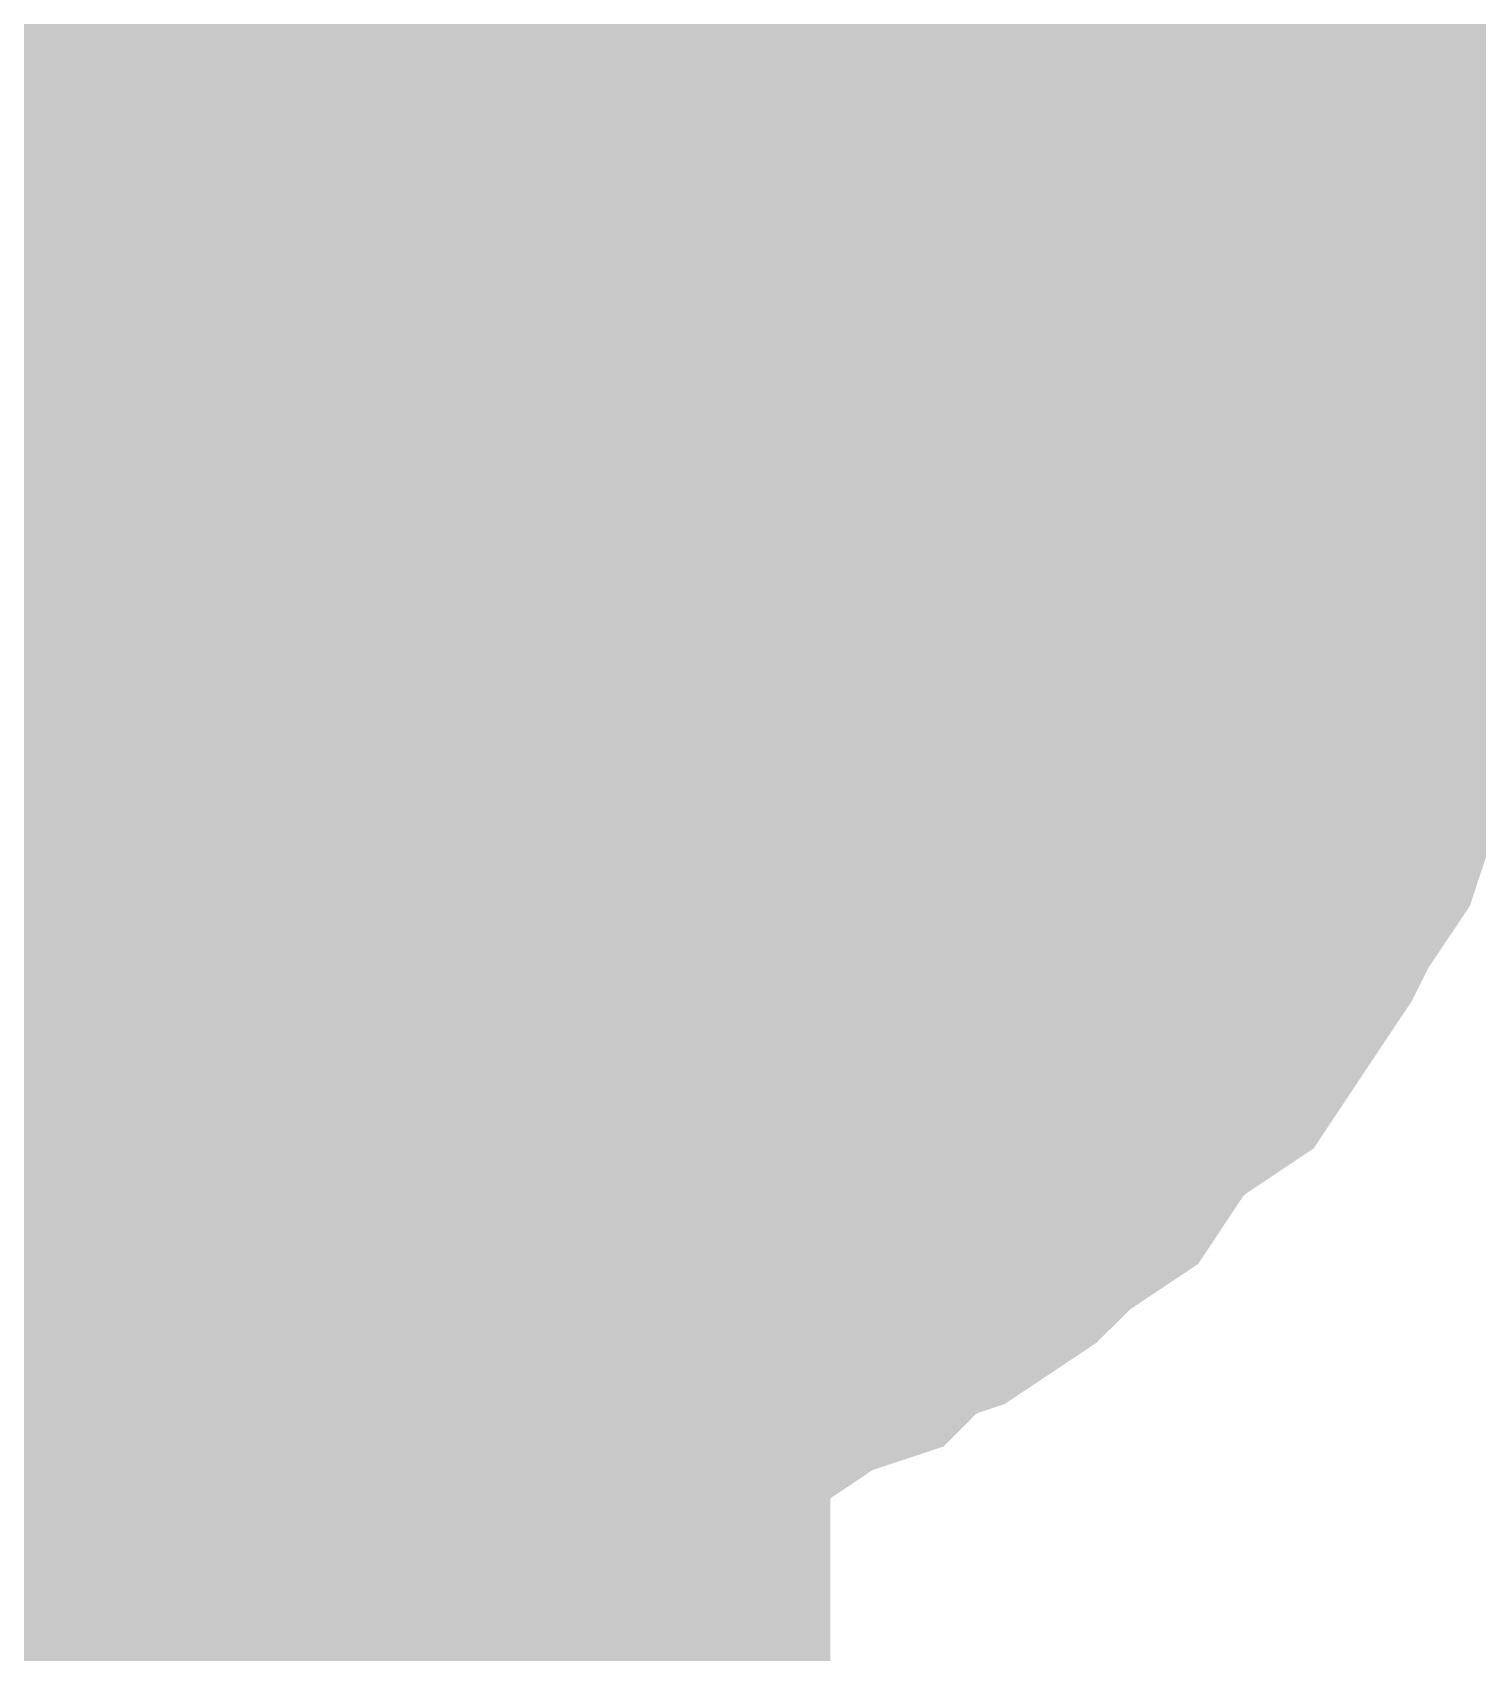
# Model space of a CAD drawing. Header units: inches. Extents: x 0 to 841, y 0 to 594.
# Drawn here: x 197.348 to 198.331, y 354.056 to 355.158 of the extents above; entities that cross this region are included whole.
import ezdxf

# ---------------------------------------------------------------- set-up
doc = ezdxf.new("R2010")
doc.units = ezdxf.units.IN
doc.layers.add('Sheet', color=255, linetype='Continuous')

msp = doc.modelspace()

# ---------------------------------------------------------------- linework, layer by layer
at = {"layer": 'Sheet'}
msp.add_lwpolyline([(197.246, 355, 0.508, 0.508, 1), (197.754, 355, 0.508, 0.508, 1)], format="xyseb", close=True, dxfattribs=at)
for points in [[(198.2014, 355.3265, 0.2997, 0.2997, 0), (198.2238, 355.2928, 0.2997, 0.2997, 0), (198.2351, 355.2591, 0.2997, 0.2997, 0), (198.2463, 355.2142, 0.2997, 0.2997, 0), (198.2575, 355.1805, 0.2997, 0.2997, 0), (198.2688, 355.1468, 0.2997, 0.2997, 0), (198.2688, 355.1019, 0.2997, 0.2997, 0), (198.28, 355.0682, 0.2997, 0.2997, 0), (198.28, 355.0345, 0.2997, 0.2997, 0), (198.28, 354.9896, 0.2997, 0.2997, 0)], [(198.2014, 355.3265, 0.2997, 0.2997, 0), (198.2238, 355.2928, 0.2997, 0.2997, 0), (198.2351, 355.2591, 0.2997, 0.2997, 0), (198.2463, 355.2142, 0.2997, 0.2997, 0), (198.2575, 355.1805, 0.2997, 0.2997, 0), (198.2688, 355.1468, 0.2997, 0.2997, 0), (198.2688, 355.1019, 0.2997, 0.2997, 0), (198.28, 355.0682, 0.2997, 0.2997, 0), (198.28, 355.0345, 0.2997, 0.2997, 0), (198.28, 354.9896, 0.2997, 0.2997, 0)], [(198.2014, 355.3265, 0.2997, 0.2997, 0), (198.2238, 355.2928, 0.2997, 0.2997, 0), (198.2351, 355.2591, 0.2997, 0.2997, 0), (198.2463, 355.2142, 0.2997, 0.2997, 0), (198.2575, 355.1805, 0.2997, 0.2997, 0), (198.2688, 355.1468, 0.2997, 0.2997, 0), (198.2688, 355.1019, 0.2997, 0.2997, 0), (198.28, 355.0682, 0.2997, 0.2997, 0), (198.28, 355.0345, 0.2997, 0.2997, 0), (198.28, 354.9896, 0.2997, 0.2997, 0)], [(197.9094, 355.3152, 0.2997, 0.2997, 0), (197.9207, 355.2928, 0.2997, 0.2997, 0), (197.9319, 355.2815, 0.2997, 0.2997, 0), (197.9543, 355.2591, 0.2997, 0.2997, 0), (197.9656, 355.2366, 0.2997, 0.2997, 0), (197.9768, 355.2142, 0.2997, 0.2997, 0), (197.9768, 355.1917, 0.2997, 0.2997, 0), (197.988, 355.1692, 0.2997, 0.2997, 0), (197.9993, 355.1468, 0.2997, 0.2997, 0), (198.0105, 355.1131, 0.2997, 0.2997, 0), (198.0105, 355.0906, 0.2997, 0.2997, 0), (198.0105, 355.0682, 0.2997, 0.2997, 0), (198.0217, 355.0457, 0.2997, 0.2997, 0), (198.0217, 355.012, 0.2997, 0.2997, 0), (198.0217, 354.9896, 0.2997, 0.2997, 0)], [(197.9094, 355.3152, 0.2997, 0.2997, 0), (197.9207, 355.2928, 0.2997, 0.2997, 0), (197.9319, 355.2815, 0.2997, 0.2997, 0), (197.9543, 355.2591, 0.2997, 0.2997, 0), (197.9656, 355.2366, 0.2997, 0.2997, 0), (197.9768, 355.2142, 0.2997, 0.2997, 0), (197.9768, 355.1917, 0.2997, 0.2997, 0), (197.988, 355.1692, 0.2997, 0.2997, 0), (197.9993, 355.1468, 0.2997, 0.2997, 0), (198.0105, 355.1131, 0.2997, 0.2997, 0), (198.0105, 355.0906, 0.2997, 0.2997, 0), (198.0105, 355.0682, 0.2997, 0.2997, 0), (198.0217, 355.0457, 0.2997, 0.2997, 0), (198.0217, 355.012, 0.2997, 0.2997, 0), (198.0217, 354.9896, 0.2997, 0.2997, 0)], [(187.5227, 354.9896, 0.7493, 0.7493, 0), (197.5164, 354.9896, 0.7493, 0.7493, 0), (202.5133, 354.9896, 0.7493, 0.7493, 0)], [(197.5164, 354.9896, 0.7493, 0.7493, 0), (197.5164, 349.4983, 0.7493, 0.7493, 0)], [(197.9768, 355.2142, 0.0991, 0.0991, 0), (197.9768, 355.1917, 0.0991, 0.0991, 0), (197.988, 355.1692, 0.0991, 0.0991, 0), (197.9993, 355.1468, 0.0991, 0.0991, 0), (198.0105, 355.1131, 0.0991, 0.0991, 0), (198.0105, 355.0906, 0.0991, 0.0991, 0), (198.0105, 355.0682, 0.0991, 0.0991, 0), (198.0217, 355.0457, 0.0991, 0.0991, 0), (198.0217, 355.012, 0.0991, 0.0991, 0), (198.0217, 354.9896, 0.0991, 0.0991, 0)], [(197.9768, 355.2142, 0.0991, 0.0991, 0), (197.9768, 355.1917, 0.0991, 0.0991, 0), (197.988, 355.1692, 0.0991, 0.0991, 0), (197.9993, 355.1468, 0.0991, 0.0991, 0), (198.0105, 355.1131, 0.0991, 0.0991, 0), (198.0105, 355.0906, 0.0991, 0.0991, 0), (198.0105, 355.0682, 0.0991, 0.0991, 0), (198.0217, 355.0457, 0.0991, 0.0991, 0), (198.0217, 355.012, 0.0991, 0.0991, 0), (198.0217, 354.9896, 0.0991, 0.0991, 0)], [(198.2463, 355.2142, 0.0991, 0.0991, 0), (198.2575, 355.1805, 0.0991, 0.0991, 0), (198.2688, 355.1468, 0.0991, 0.0991, 0), (198.2688, 355.1019, 0.0991, 0.0991, 0), (198.28, 355.0682, 0.0991, 0.0991, 0), (198.28, 355.0345, 0.0991, 0.0991, 0), (198.28, 354.9896, 0.0991, 0.0991, 0)], [(198.2463, 355.2142, 0.0991, 0.0991, 0), (198.2575, 355.1805, 0.0991, 0.0991, 0), (198.2688, 355.1468, 0.0991, 0.0991, 0), (198.2688, 355.1019, 0.0991, 0.0991, 0), (198.28, 355.0682, 0.0991, 0.0991, 0), (198.28, 355.0345, 0.0991, 0.0991, 0), (198.28, 354.9896, 0.0991, 0.0991, 0)], [(198.2463, 355.2142, 0.0991, 0.0991, 0), (198.2575, 355.1805, 0.0991, 0.0991, 0), (198.2688, 355.1468, 0.0991, 0.0991, 0), (198.2688, 355.1019, 0.0991, 0.0991, 0), (198.28, 355.0682, 0.0991, 0.0991, 0), (198.28, 355.0345, 0.0991, 0.0991, 0), (198.28, 354.9896, 0.0991, 0.0991, 0)], [(198.28, 354.9896, 0.2997, 0.2997, 0), (198.28, 354.9559, 0.2997, 0.2997, 0), (198.28, 354.911, 0.2997, 0.2997, 0), (198.2688, 354.8773, 0.2997, 0.2997, 0), (198.2688, 354.8324, 0.2997, 0.2997, 0), (198.2575, 354.7987, 0.2997, 0.2997, 0), (198.2463, 354.765, 0.2997, 0.2997, 0), (198.2351, 354.7313, 0.2997, 0.2997, 0), (198.2238, 354.6976, 0.2997, 0.2997, 0), (198.2014, 354.6639, 0.2997, 0.2997, 0), (198.1902, 354.6302, 0.2997, 0.2997, 0), (198.1677, 354.5965, 0.2997, 0.2997, 0), (198.1565, 354.5741, 0.2997, 0.2997, 0), (198.134, 354.5404, 0.2997, 0.2997, 0), (198.1116, 354.5067, 0.2997, 0.2997, 0), (198.0779, 354.4842, 0.2997, 0.2997, 0), (198.0554, 354.4618, 0.2997, 0.2997, 0), (198.033, 354.4281, 0.2997, 0.2997, 0), (197.9993, 354.4056, 0.2997, 0.2997, 0), (197.9768, 354.3832, 0.2997, 0.2997, 0), (197.9431, 354.3607, 0.2997, 0.2997, 0), (197.9094, 354.3495, 0.2997, 0.2997, 0), (197.887, 354.327, 0.2997, 0.2997, 0), (197.8533, 354.3158, 0.2997, 0.2997, 0), (197.8196, 354.2933, 0.2997, 0.2997, 0), (197.7859, 354.2821, 0.2997, 0.2997, 0), (197.741, 354.2709, 0.2997, 0.2997, 0), (197.7073, 354.2596, 0.2997, 0.2997, 0), (197.6736, 354.2484, 0.2997, 0.2997, 0), (197.6287, 354.2484, 0.2997, 0.2997, 0), (197.595, 354.2372, 0.2997, 0.2997, 0), (197.5613, 354.2372, 0.2997, 0.2997, 0), (197.5164, 354.2372, 0.2997, 0.2997, 0)], [(197.5164, 349.9924, 0.2997, 0.2997, 0), (197.5164, 354.9896, 0.2997, 0.2997, 0)], [(198.28, 354.9896, 0.2997, 0.2997, 0), (198.28, 354.9559, 0.2997, 0.2997, 0), (198.28, 354.911, 0.2997, 0.2997, 0), (198.2688, 354.8773, 0.2997, 0.2997, 0), (198.2688, 354.8324, 0.2997, 0.2997, 0), (198.2575, 354.7987, 0.2997, 0.2997, 0), (198.2463, 354.765, 0.2997, 0.2997, 0), (198.2351, 354.7313, 0.2997, 0.2997, 0), (198.2238, 354.6976, 0.2997, 0.2997, 0), (198.2014, 354.6639, 0.2997, 0.2997, 0), (198.1902, 354.6302, 0.2997, 0.2997, 0), (198.1677, 354.5965, 0.2997, 0.2997, 0), (198.1565, 354.5741, 0.2997, 0.2997, 0), (198.134, 354.5404, 0.2997, 0.2997, 0), (198.1116, 354.5067, 0.2997, 0.2997, 0), (198.0779, 354.4842, 0.2997, 0.2997, 0), (198.0554, 354.4618, 0.2997, 0.2997, 0), (198.033, 354.4281, 0.2997, 0.2997, 0), (197.9993, 354.4056, 0.2997, 0.2997, 0), (197.9768, 354.3832, 0.2997, 0.2997, 0), (197.9431, 354.3607, 0.2997, 0.2997, 0), (197.9094, 354.3495, 0.2997, 0.2997, 0), (197.887, 354.327, 0.2997, 0.2997, 0), (197.8533, 354.3158, 0.2997, 0.2997, 0), (197.8196, 354.2933, 0.2997, 0.2997, 0), (197.7859, 354.2821, 0.2997, 0.2997, 0), (197.741, 354.2709, 0.2997, 0.2997, 0), (197.7073, 354.2596, 0.2997, 0.2997, 0), (197.6736, 354.2484, 0.2997, 0.2997, 0), (197.6287, 354.2484, 0.2997, 0.2997, 0), (197.595, 354.2372, 0.2997, 0.2997, 0), (197.5613, 354.2372, 0.2997, 0.2997, 0), (197.5164, 354.2372, 0.2997, 0.2997, 0)], [(198.28, 354.9896, 0.2997, 0.2997, 0), (198.28, 354.9559, 0.2997, 0.2997, 0), (198.28, 354.911, 0.2997, 0.2997, 0), (198.2688, 354.8773, 0.2997, 0.2997, 0), (198.2688, 354.8324, 0.2997, 0.2997, 0), (198.2575, 354.7987, 0.2997, 0.2997, 0), (198.2463, 354.765, 0.2997, 0.2997, 0), (198.2351, 354.7313, 0.2997, 0.2997, 0), (198.2238, 354.6976, 0.2997, 0.2997, 0), (198.2014, 354.6639, 0.2997, 0.2997, 0), (198.1902, 354.6302, 0.2997, 0.2997, 0), (198.1677, 354.5965, 0.2997, 0.2997, 0), (198.1565, 354.5741, 0.2997, 0.2997, 0), (198.134, 354.5404, 0.2997, 0.2997, 0), (198.1116, 354.5067, 0.2997, 0.2997, 0), (198.0779, 354.4842, 0.2997, 0.2997, 0), (198.0554, 354.4618, 0.2997, 0.2997, 0), (198.033, 354.4281, 0.2997, 0.2997, 0), (197.9993, 354.4056, 0.2997, 0.2997, 0), (197.9768, 354.3832, 0.2997, 0.2997, 0), (197.9431, 354.3607, 0.2997, 0.2997, 0), (197.9094, 354.3495, 0.2997, 0.2997, 0), (197.887, 354.327, 0.2997, 0.2997, 0), (197.8533, 354.3158, 0.2997, 0.2997, 0), (197.8196, 354.2933, 0.2997, 0.2997, 0), (197.7859, 354.2821, 0.2997, 0.2997, 0), (197.741, 354.2709, 0.2997, 0.2997, 0), (197.7073, 354.2596, 0.2997, 0.2997, 0), (197.6736, 354.2484, 0.2997, 0.2997, 0), (197.6287, 354.2484, 0.2997, 0.2997, 0), (197.595, 354.2372, 0.2997, 0.2997, 0), (197.5613, 354.2372, 0.2997, 0.2997, 0), (197.5164, 354.2372, 0.2997, 0.2997, 0)], [(198.0217, 354.9896, 0.2997, 0.2997, 0), (198.0217, 354.9671, 0.2997, 0.2997, 0), (198.0217, 354.9334, 0.2997, 0.2997, 0), (198.0105, 354.911, 0.2997, 0.2997, 0), (198.0105, 354.8885, 0.2997, 0.2997, 0), (198.0105, 354.866, 0.2997, 0.2997, 0), (197.9993, 354.8436, 0.2997, 0.2997, 0), (197.988, 354.8099, 0.2997, 0.2997, 0), (197.9768, 354.7874, 0.2997, 0.2997, 0), (197.9768, 354.765, 0.2997, 0.2997, 0), (197.9656, 354.7425, 0.2997, 0.2997, 0), (197.9543, 354.7313, 0.2997, 0.2997, 0), (197.9319, 354.7088, 0.2997, 0.2997, 0), (197.9207, 354.6864, 0.2997, 0.2997, 0), (197.9094, 354.6639, 0.2997, 0.2997, 0), (197.887, 354.6527, 0.2997, 0.2997, 0), (197.8757, 354.6302, 0.2997, 0.2997, 0), (197.8533, 354.619, 0.2997, 0.2997, 0), (197.8421, 354.5965, 0.2997, 0.2997, 0), (197.8196, 354.5853, 0.2997, 0.2997, 0), (197.7971, 354.5741, 0.2997, 0.2997, 0), (197.7747, 354.5516, 0.2997, 0.2997, 0), (197.7635, 354.5404, 0.2997, 0.2997, 0), (197.741, 354.5292, 0.2997, 0.2997, 0), (197.7185, 354.5292, 0.2997, 0.2997, 0), (197.6961, 354.5179, 0.2997, 0.2997, 0), (197.6624, 354.5067, 0.2997, 0.2997, 0), (197.6399, 354.4955, 0.2997, 0.2997, 0), (197.6175, 354.4955, 0.2997, 0.2997, 0), (197.595, 354.4955, 0.2997, 0.2997, 0), (197.5726, 354.4842, 0.2997, 0.2997, 0), (197.5389, 354.4842, 0.2997, 0.2997, 0), (197.5164, 354.4842, 0.2997, 0.2997, 0)], [(198.0217, 354.9896, 0.2997, 0.2997, 0), (198.0217, 354.9671, 0.2997, 0.2997, 0), (198.0217, 354.9334, 0.2997, 0.2997, 0), (198.0105, 354.911, 0.2997, 0.2997, 0), (198.0105, 354.8885, 0.2997, 0.2997, 0), (198.0105, 354.866, 0.2997, 0.2997, 0), (197.9993, 354.8436, 0.2997, 0.2997, 0), (197.988, 354.8099, 0.2997, 0.2997, 0), (197.9768, 354.7874, 0.2997, 0.2997, 0), (197.9768, 354.765, 0.2997, 0.2997, 0), (197.9656, 354.7425, 0.2997, 0.2997, 0), (197.9543, 354.7313, 0.2997, 0.2997, 0), (197.9319, 354.7088, 0.2997, 0.2997, 0), (197.9207, 354.6864, 0.2997, 0.2997, 0), (197.9094, 354.6639, 0.2997, 0.2997, 0), (197.887, 354.6527, 0.2997, 0.2997, 0), (197.8757, 354.6302, 0.2997, 0.2997, 0), (197.8533, 354.619, 0.2997, 0.2997, 0), (197.8421, 354.5965, 0.2997, 0.2997, 0), (197.8196, 354.5853, 0.2997, 0.2997, 0), (197.7971, 354.5741, 0.2997, 0.2997, 0), (197.7747, 354.5516, 0.2997, 0.2997, 0), (197.7635, 354.5404, 0.2997, 0.2997, 0), (197.741, 354.5292, 0.2997, 0.2997, 0), (197.7185, 354.5292, 0.2997, 0.2997, 0), (197.6961, 354.5179, 0.2997, 0.2997, 0), (197.6624, 354.5067, 0.2997, 0.2997, 0), (197.6399, 354.4955, 0.2997, 0.2997, 0), (197.6175, 354.4955, 0.2997, 0.2997, 0), (197.595, 354.4955, 0.2997, 0.2997, 0), (197.5726, 354.4842, 0.2997, 0.2997, 0), (197.5389, 354.4842, 0.2997, 0.2997, 0), (197.5164, 354.4842, 0.2997, 0.2997, 0)], [(198.0217, 354.9896, 0.2997, 0.2997, 0), (198.0217, 354.9896, 0.2997, 0.2997, 0), (198.0217, 354.9896, 0.2997, 0.2997, 0), (198.0217, 354.9896, 0.2997, 0.2997, 0), (198.0217, 354.9896, 0.2997, 0.2997, 0), (198.0217, 354.9896, 0.2997, 0.2997, 0), (198.0217, 354.9896, 0.2997, 0.2997, 0), (198.0217, 354.9896, 0.2997, 0.2997, 0), (198.0217, 354.9896, 0.2997, 0.2997, 0), (198.0217, 354.9896, 0.2997, 0.2997, 0), (198.0217, 354.9896, 0.2997, 0.2997, 0), (198.0217, 354.9896, 0.2997, 0.2997, 0), (198.0217, 354.9896, 0.2997, 0.2997, 0), (198.0217, 354.9896, 0.2997, 0.2997, 0), (198.0217, 354.9896, 0.2997, 0.2997, 0), (198.0217, 354.9896, 0.2997, 0.2997, 0), (198.0217, 354.9896, 0.2997, 0.2997, 0), (198.0217, 354.9896, 0.2997, 0.2997, 0), (198.0217, 354.9896, 0.2997, 0.2997, 0), (198.0217, 354.9896, 0.2997, 0.2997, 0), (198.0217, 354.9896, 0.2997, 0.2997, 0), (198.0217, 354.9896, 0.2997, 0.2997, 0), (198.0217, 354.9896, 0.2997, 0.2997, 0), (198.0217, 354.9896, 0.2997, 0.2997, 0), (198.0217, 354.9896, 0.2997, 0.2997, 0), (198.0217, 354.9896, 0.2997, 0.2997, 0), (198.0217, 354.9896, 0.2997, 0.2997, 0), (198.0217, 354.9896, 0.2997, 0.2997, 0), (198.0217, 354.9896, 0.2997, 0.2997, 0), (198.0217, 354.9896, 0.2997, 0.2997, 0), (198.0217, 354.9896, 0.2997, 0.2997, 0), (198.0217, 354.9896, 0.2997, 0.2997, 0), (198.0217, 354.9896, 0.2997, 0.2997, 0)], [(198.0217, 354.9896, 0.2997, 0.2997, 0), (198.0217, 354.9896, 0.2997, 0.2997, 0)], [(198.0217, 354.9896, 0.2997, 0.2997, 0), (198.0217, 354.9896, 0.2997, 0.2997, 0), (198.0217, 354.9896, 0.2997, 0.2997, 0), (198.0217, 354.9896, 0.2997, 0.2997, 0), (198.0217, 354.9896, 0.2997, 0.2997, 0), (198.0217, 354.9896, 0.2997, 0.2997, 0), (198.0217, 354.9896, 0.2997, 0.2997, 0), (198.0217, 354.9896, 0.2997, 0.2997, 0), (198.0217, 354.9896, 0.2997, 0.2997, 0), (198.0217, 354.9896, 0.2997, 0.2997, 0), (198.0217, 354.9896, 0.2997, 0.2997, 0), (198.0217, 354.9896, 0.2997, 0.2997, 0), (198.0217, 354.9896, 0.2997, 0.2997, 0), (198.0217, 354.9896, 0.2997, 0.2997, 0), (198.0217, 354.9896, 0.2997, 0.2997, 0), (198.0217, 354.9896, 0.2997, 0.2997, 0), (198.0217, 354.9896, 0.2997, 0.2997, 0), (198.0217, 354.9896, 0.2997, 0.2997, 0), (198.0217, 354.9896, 0.2997, 0.2997, 0), (198.0217, 354.9896, 0.2997, 0.2997, 0), (198.0217, 354.9896, 0.2997, 0.2997, 0), (198.0217, 354.9896, 0.2997, 0.2997, 0), (198.0217, 354.9896, 0.2997, 0.2997, 0), (198.0217, 354.9896, 0.2997, 0.2997, 0), (198.0217, 354.9896, 0.2997, 0.2997, 0), (198.0217, 354.9896, 0.2997, 0.2997, 0), (198.0217, 354.9896, 0.2997, 0.2997, 0), (198.0217, 354.9896, 0.2997, 0.2997, 0), (198.0217, 354.9896, 0.2997, 0.2997, 0), (198.0217, 354.9896, 0.2997, 0.2997, 0), (198.0217, 354.9896, 0.2997, 0.2997, 0), (198.0217, 354.9896, 0.2997, 0.2997, 0), (198.0217, 354.9896, 0.2997, 0.2997, 0)], [(198.0217, 354.9896, 0.2997, 0.2997, 0), (198.0217, 354.9896, 0.2997, 0.2997, 0)], [(198.28, 354.9896, 0.2997, 0.2997, 0), (198.28, 354.9896, 0.2997, 0.2997, 0), (198.28, 354.9896, 0.2997, 0.2997, 0), (198.28, 354.9896, 0.2997, 0.2997, 0), (198.28, 354.9896, 0.2997, 0.2997, 0), (198.28, 354.9896, 0.2997, 0.2997, 0), (198.28, 354.9896, 0.2997, 0.2997, 0), (198.28, 354.9896, 0.2997, 0.2997, 0), (198.28, 354.9896, 0.2997, 0.2997, 0), (198.28, 354.9896, 0.2997, 0.2997, 0), (198.28, 354.9896, 0.2997, 0.2997, 0), (198.28, 354.9896, 0.2997, 0.2997, 0), (198.28, 354.9896, 0.2997, 0.2997, 0), (198.28, 354.9896, 0.2997, 0.2997, 0), (198.28, 354.9896, 0.2997, 0.2997, 0), (198.28, 354.9896, 0.2997, 0.2997, 0), (198.28, 354.9896, 0.2997, 0.2997, 0), (198.28, 354.9896, 0.2997, 0.2997, 0), (198.28, 354.9896, 0.2997, 0.2997, 0), (198.28, 354.9896, 0.2997, 0.2997, 0), (198.28, 354.9896, 0.2997, 0.2997, 0), (198.28, 354.9896, 0.2997, 0.2997, 0), (198.28, 354.9896, 0.2997, 0.2997, 0), (198.28, 354.9896, 0.2997, 0.2997, 0), (198.28, 354.9896, 0.2997, 0.2997, 0), (198.28, 354.9896, 0.2997, 0.2997, 0), (198.28, 354.9896, 0.2997, 0.2997, 0), (198.28, 354.9896, 0.2997, 0.2997, 0), (198.28, 354.9896, 0.2997, 0.2997, 0), (198.28, 354.9896, 0.2997, 0.2997, 0), (198.28, 354.9896, 0.2997, 0.2997, 0), (198.28, 354.9896, 0.2997, 0.2997, 0), (198.28, 354.9896, 0.2997, 0.2997, 0)], [(198.28, 354.9896, 0.2997, 0.2997, 0), (198.28, 354.9896, 0.2997, 0.2997, 0)], [(198.28, 354.9896, 0.2997, 0.2997, 0), (198.28, 354.9896, 0.2997, 0.2997, 0), (198.28, 354.9896, 0.2997, 0.2997, 0), (198.28, 354.9896, 0.2997, 0.2997, 0), (198.28, 354.9896, 0.2997, 0.2997, 0), (198.28, 354.9896, 0.2997, 0.2997, 0), (198.28, 354.9896, 0.2997, 0.2997, 0), (198.28, 354.9896, 0.2997, 0.2997, 0), (198.28, 354.9896, 0.2997, 0.2997, 0), (198.28, 354.9896, 0.2997, 0.2997, 0), (198.28, 354.9896, 0.2997, 0.2997, 0), (198.28, 354.9896, 0.2997, 0.2997, 0), (198.28, 354.9896, 0.2997, 0.2997, 0), (198.28, 354.9896, 0.2997, 0.2997, 0), (198.28, 354.9896, 0.2997, 0.2997, 0), (198.28, 354.9896, 0.2997, 0.2997, 0), (198.28, 354.9896, 0.2997, 0.2997, 0), (198.28, 354.9896, 0.2997, 0.2997, 0), (198.28, 354.9896, 0.2997, 0.2997, 0), (198.28, 354.9896, 0.2997, 0.2997, 0), (198.28, 354.9896, 0.2997, 0.2997, 0), (198.28, 354.9896, 0.2997, 0.2997, 0), (198.28, 354.9896, 0.2997, 0.2997, 0), (198.28, 354.9896, 0.2997, 0.2997, 0), (198.28, 354.9896, 0.2997, 0.2997, 0), (198.28, 354.9896, 0.2997, 0.2997, 0), (198.28, 354.9896, 0.2997, 0.2997, 0), (198.28, 354.9896, 0.2997, 0.2997, 0), (198.28, 354.9896, 0.2997, 0.2997, 0), (198.28, 354.9896, 0.2997, 0.2997, 0), (198.28, 354.9896, 0.2997, 0.2997, 0), (198.28, 354.9896, 0.2997, 0.2997, 0), (198.28, 354.9896, 0.2997, 0.2997, 0)], [(198.28, 354.9896, 0.2997, 0.2997, 0), (198.28, 354.9896, 0.2997, 0.2997, 0)], [(198.28, 354.9896, 0.2997, 0.2997, 0), (198.28, 354.9896, 0.2997, 0.2997, 0), (198.28, 354.9896, 0.2997, 0.2997, 0), (198.28, 354.9896, 0.2997, 0.2997, 0), (198.28, 354.9896, 0.2997, 0.2997, 0), (198.28, 354.9896, 0.2997, 0.2997, 0), (198.28, 354.9896, 0.2997, 0.2997, 0), (198.28, 354.9896, 0.2997, 0.2997, 0), (198.28, 354.9896, 0.2997, 0.2997, 0), (198.28, 354.9896, 0.2997, 0.2997, 0), (198.28, 354.9896, 0.2997, 0.2997, 0), (198.28, 354.9896, 0.2997, 0.2997, 0), (198.28, 354.9896, 0.2997, 0.2997, 0), (198.28, 354.9896, 0.2997, 0.2997, 0), (198.28, 354.9896, 0.2997, 0.2997, 0), (198.28, 354.9896, 0.2997, 0.2997, 0), (198.28, 354.9896, 0.2997, 0.2997, 0), (198.28, 354.9896, 0.2997, 0.2997, 0), (198.28, 354.9896, 0.2997, 0.2997, 0), (198.28, 354.9896, 0.2997, 0.2997, 0), (198.28, 354.9896, 0.2997, 0.2997, 0), (198.28, 354.9896, 0.2997, 0.2997, 0), (198.28, 354.9896, 0.2997, 0.2997, 0), (198.28, 354.9896, 0.2997, 0.2997, 0), (198.28, 354.9896, 0.2997, 0.2997, 0), (198.28, 354.9896, 0.2997, 0.2997, 0), (198.28, 354.9896, 0.2997, 0.2997, 0), (198.28, 354.9896, 0.2997, 0.2997, 0), (198.28, 354.9896, 0.2997, 0.2997, 0), (198.28, 354.9896, 0.2997, 0.2997, 0), (198.28, 354.9896, 0.2997, 0.2997, 0), (198.28, 354.9896, 0.2997, 0.2997, 0), (198.28, 354.9896, 0.2997, 0.2997, 0)], [(198.28, 354.9896, 0.2997, 0.2997, 0), (198.28, 354.9896, 0.2997, 0.2997, 0)], [(198.28, 354.9896, 0.0991, 0.0991, 0), (198.28, 354.9559, 0.0991, 0.0991, 0), (198.28, 354.911, 0.0991, 0.0991, 0), (198.2688, 354.8773, 0.0991, 0.0991, 0), (198.2688, 354.8324, 0.0991, 0.0991, 0), (198.2575, 354.7987, 0.0991, 0.0991, 0), (198.2463, 354.765, 0.0991, 0.0991, 0), (198.2351, 354.7313, 0.0991, 0.0991, 0), (198.2238, 354.6976, 0.0991, 0.0991, 0), (198.2014, 354.6639, 0.0991, 0.0991, 0), (198.1902, 354.6302, 0.0991, 0.0991, 0), (198.1677, 354.5965, 0.0991, 0.0991, 0), (198.1565, 354.5741, 0.0991, 0.0991, 0), (198.134, 354.5404, 0.0991, 0.0991, 0), (198.1116, 354.5067, 0.0991, 0.0991, 0), (198.0779, 354.4842, 0.0991, 0.0991, 0), (198.0554, 354.4618, 0.0991, 0.0991, 0), (198.033, 354.4281, 0.0991, 0.0991, 0), (197.9993, 354.4056, 0.0991, 0.0991, 0), (197.9768, 354.3832, 0.0991, 0.0991, 0), (197.9431, 354.3607, 0.0991, 0.0991, 0), (197.9094, 354.3495, 0.0991, 0.0991, 0), (197.887, 354.327, 0.0991, 0.0991, 0), (197.8533, 354.3158, 0.0991, 0.0991, 0), (197.8196, 354.2933, 0.0991, 0.0991, 0), (197.7859, 354.2821, 0.0991, 0.0991, 0), (197.741, 354.2709, 0.0991, 0.0991, 0), (197.7073, 354.2596, 0.0991, 0.0991, 0), (197.6736, 354.2484, 0.0991, 0.0991, 0), (197.6287, 354.2484, 0.0991, 0.0991, 0), (197.595, 354.2372, 0.0991, 0.0991, 0), (197.5613, 354.2372, 0.0991, 0.0991, 0), (197.5164, 354.2372, 0.0991, 0.0991, 0)], [(198.28, 354.9896, 0.0991, 0.0991, 0), (198.28, 354.9559, 0.0991, 0.0991, 0), (198.28, 354.911, 0.0991, 0.0991, 0), (198.2688, 354.8773, 0.0991, 0.0991, 0), (198.2688, 354.8324, 0.0991, 0.0991, 0), (198.2575, 354.7987, 0.0991, 0.0991, 0), (198.2463, 354.765, 0.0991, 0.0991, 0), (198.2351, 354.7313, 0.0991, 0.0991, 0), (198.2238, 354.6976, 0.0991, 0.0991, 0), (198.2014, 354.6639, 0.0991, 0.0991, 0), (198.1902, 354.6302, 0.0991, 0.0991, 0), (198.1677, 354.5965, 0.0991, 0.0991, 0), (198.1565, 354.5741, 0.0991, 0.0991, 0), (198.134, 354.5404, 0.0991, 0.0991, 0), (198.1116, 354.5067, 0.0991, 0.0991, 0), (198.0779, 354.4842, 0.0991, 0.0991, 0), (198.0554, 354.4618, 0.0991, 0.0991, 0), (198.033, 354.4281, 0.0991, 0.0991, 0), (197.9993, 354.4056, 0.0991, 0.0991, 0), (197.9768, 354.3832, 0.0991, 0.0991, 0), (197.9431, 354.3607, 0.0991, 0.0991, 0), (197.9094, 354.3495, 0.0991, 0.0991, 0), (197.887, 354.327, 0.0991, 0.0991, 0), (197.8533, 354.3158, 0.0991, 0.0991, 0), (197.8196, 354.2933, 0.0991, 0.0991, 0), (197.7859, 354.2821, 0.0991, 0.0991, 0), (197.741, 354.2709, 0.0991, 0.0991, 0), (197.7073, 354.2596, 0.0991, 0.0991, 0), (197.6736, 354.2484, 0.0991, 0.0991, 0), (197.6287, 354.2484, 0.0991, 0.0991, 0), (197.595, 354.2372, 0.0991, 0.0991, 0), (197.5613, 354.2372, 0.0991, 0.0991, 0), (197.5164, 354.2372, 0.0991, 0.0991, 0)], [(198.28, 354.9896, 0.0991, 0.0991, 0), (198.28, 354.9559, 0.0991, 0.0991, 0), (198.28, 354.911, 0.0991, 0.0991, 0), (198.2688, 354.8773, 0.0991, 0.0991, 0), (198.2688, 354.8324, 0.0991, 0.0991, 0), (198.2575, 354.7987, 0.0991, 0.0991, 0), (198.2463, 354.765, 0.0991, 0.0991, 0), (198.2351, 354.7313, 0.0991, 0.0991, 0), (198.2238, 354.6976, 0.0991, 0.0991, 0), (198.2014, 354.6639, 0.0991, 0.0991, 0), (198.1902, 354.6302, 0.0991, 0.0991, 0), (198.1677, 354.5965, 0.0991, 0.0991, 0), (198.1565, 354.5741, 0.0991, 0.0991, 0), (198.134, 354.5404, 0.0991, 0.0991, 0), (198.1116, 354.5067, 0.0991, 0.0991, 0), (198.0779, 354.4842, 0.0991, 0.0991, 0), (198.0554, 354.4618, 0.0991, 0.0991, 0), (198.033, 354.4281, 0.0991, 0.0991, 0), (197.9993, 354.4056, 0.0991, 0.0991, 0), (197.9768, 354.3832, 0.0991, 0.0991, 0), (197.9431, 354.3607, 0.0991, 0.0991, 0), (197.9094, 354.3495, 0.0991, 0.0991, 0), (197.887, 354.327, 0.0991, 0.0991, 0), (197.8533, 354.3158, 0.0991, 0.0991, 0), (197.8196, 354.2933, 0.0991, 0.0991, 0), (197.7859, 354.2821, 0.0991, 0.0991, 0), (197.741, 354.2709, 0.0991, 0.0991, 0), (197.7073, 354.2596, 0.0991, 0.0991, 0), (197.6736, 354.2484, 0.0991, 0.0991, 0), (197.6287, 354.2484, 0.0991, 0.0991, 0), (197.595, 354.2372, 0.0991, 0.0991, 0), (197.5613, 354.2372, 0.0991, 0.0991, 0), (197.5164, 354.2372, 0.0991, 0.0991, 0)], [(198.0217, 354.9896, 0.0991, 0.0991, 0), (198.0217, 354.9671, 0.0991, 0.0991, 0), (198.0217, 354.9334, 0.0991, 0.0991, 0), (198.0105, 354.911, 0.0991, 0.0991, 0), (198.0105, 354.8885, 0.0991, 0.0991, 0), (198.0105, 354.866, 0.0991, 0.0991, 0), (197.9993, 354.8436, 0.0991, 0.0991, 0), (197.988, 354.8099, 0.0991, 0.0991, 0), (197.9768, 354.7874, 0.0991, 0.0991, 0), (197.9768, 354.765, 0.0991, 0.0991, 0), (197.9656, 354.7425, 0.0991, 0.0991, 0), (197.9543, 354.7313, 0.0991, 0.0991, 0), (197.9319, 354.7088, 0.0991, 0.0991, 0), (197.9207, 354.6864, 0.0991, 0.0991, 0), (197.9094, 354.6639, 0.0991, 0.0991, 0), (197.887, 354.6527, 0.0991, 0.0991, 0), (197.8757, 354.6302, 0.0991, 0.0991, 0), (197.8533, 354.619, 0.0991, 0.0991, 0), (197.8421, 354.5965, 0.0991, 0.0991, 0), (197.8196, 354.5853, 0.0991, 0.0991, 0), (197.7971, 354.5741, 0.0991, 0.0991, 0), (197.7747, 354.5516, 0.0991, 0.0991, 0), (197.7635, 354.5404, 0.0991, 0.0991, 0), (197.741, 354.5292, 0.0991, 0.0991, 0), (197.7185, 354.5292, 0.0991, 0.0991, 0), (197.6961, 354.5179, 0.0991, 0.0991, 0), (197.6624, 354.5067, 0.0991, 0.0991, 0), (197.6399, 354.4955, 0.0991, 0.0991, 0), (197.6175, 354.4955, 0.0991, 0.0991, 0), (197.595, 354.4955, 0.0991, 0.0991, 0), (197.5726, 354.4842, 0.0991, 0.0991, 0), (197.5389, 354.4842, 0.0991, 0.0991, 0), (197.5164, 354.4842, 0.0991, 0.0991, 0)], [(198.0217, 354.9896, 0.0991, 0.0991, 0), (198.0217, 354.9671, 0.0991, 0.0991, 0), (198.0217, 354.9334, 0.0991, 0.0991, 0), (198.0105, 354.911, 0.0991, 0.0991, 0), (198.0105, 354.8885, 0.0991, 0.0991, 0), (198.0105, 354.866, 0.0991, 0.0991, 0), (197.9993, 354.8436, 0.0991, 0.0991, 0), (197.988, 354.8099, 0.0991, 0.0991, 0), (197.9768, 354.7874, 0.0991, 0.0991, 0), (197.9768, 354.765, 0.0991, 0.0991, 0), (197.9656, 354.7425, 0.0991, 0.0991, 0), (197.9543, 354.7313, 0.0991, 0.0991, 0), (197.9319, 354.7088, 0.0991, 0.0991, 0), (197.9207, 354.6864, 0.0991, 0.0991, 0), (197.9094, 354.6639, 0.0991, 0.0991, 0), (197.887, 354.6527, 0.0991, 0.0991, 0), (197.8757, 354.6302, 0.0991, 0.0991, 0), (197.8533, 354.619, 0.0991, 0.0991, 0), (197.8421, 354.5965, 0.0991, 0.0991, 0), (197.8196, 354.5853, 0.0991, 0.0991, 0), (197.7971, 354.5741, 0.0991, 0.0991, 0), (197.7747, 354.5516, 0.0991, 0.0991, 0), (197.7635, 354.5404, 0.0991, 0.0991, 0), (197.741, 354.5292, 0.0991, 0.0991, 0), (197.7185, 354.5292, 0.0991, 0.0991, 0), (197.6961, 354.5179, 0.0991, 0.0991, 0), (197.6624, 354.5067, 0.0991, 0.0991, 0), (197.6399, 354.4955, 0.0991, 0.0991, 0), (197.6175, 354.4955, 0.0991, 0.0991, 0), (197.595, 354.4955, 0.0991, 0.0991, 0), (197.5726, 354.4842, 0.0991, 0.0991, 0), (197.5389, 354.4842, 0.0991, 0.0991, 0), (197.5164, 354.4842, 0.0991, 0.0991, 0)], [(198.0217, 354.9896, 0.0991, 0.0991, 0), (198.0217, 354.9896, 0.0991, 0.0991, 0), (198.0217, 354.9896, 0.0991, 0.0991, 0), (198.0217, 354.9896, 0.0991, 0.0991, 0), (198.0217, 354.9896, 0.0991, 0.0991, 0), (198.0217, 354.9896, 0.0991, 0.0991, 0), (198.0217, 354.9896, 0.0991, 0.0991, 0), (198.0217, 354.9896, 0.0991, 0.0991, 0), (198.0217, 354.9896, 0.0991, 0.0991, 0), (198.0217, 354.9896, 0.0991, 0.0991, 0), (198.0217, 354.9896, 0.0991, 0.0991, 0), (198.0217, 354.9896, 0.0991, 0.0991, 0), (198.0217, 354.9896, 0.0991, 0.0991, 0), (198.0217, 354.9896, 0.0991, 0.0991, 0), (198.0217, 354.9896, 0.0991, 0.0991, 0), (198.0217, 354.9896, 0.0991, 0.0991, 0), (198.0217, 354.9896, 0.0991, 0.0991, 0), (198.0217, 354.9896, 0.0991, 0.0991, 0), (198.0217, 354.9896, 0.0991, 0.0991, 0), (198.0217, 354.9896, 0.0991, 0.0991, 0), (198.0217, 354.9896, 0.0991, 0.0991, 0), (198.0217, 354.9896, 0.0991, 0.0991, 0), (198.0217, 354.9896, 0.0991, 0.0991, 0), (198.0217, 354.9896, 0.0991, 0.0991, 0), (198.0217, 354.9896, 0.0991, 0.0991, 0), (198.0217, 354.9896, 0.0991, 0.0991, 0), (198.0217, 354.9896, 0.0991, 0.0991, 0), (198.0217, 354.9896, 0.0991, 0.0991, 0), (198.0217, 354.9896, 0.0991, 0.0991, 0), (198.0217, 354.9896, 0.0991, 0.0991, 0), (198.0217, 354.9896, 0.0991, 0.0991, 0), (198.0217, 354.9896, 0.0991, 0.0991, 0), (198.0217, 354.9896, 0.0991, 0.0991, 0)], [(198.0217, 354.9896, 0.0991, 0.0991, 0), (198.0217, 354.9896, 0.0991, 0.0991, 0)], [(198.0217, 354.9896, 0.0991, 0.0991, 0), (198.0217, 354.9896, 0.0991, 0.0991, 0), (198.0217, 354.9896, 0.0991, 0.0991, 0), (198.0217, 354.9896, 0.0991, 0.0991, 0), (198.0217, 354.9896, 0.0991, 0.0991, 0), (198.0217, 354.9896, 0.0991, 0.0991, 0), (198.0217, 354.9896, 0.0991, 0.0991, 0), (198.0217, 354.9896, 0.0991, 0.0991, 0), (198.0217, 354.9896, 0.0991, 0.0991, 0), (198.0217, 354.9896, 0.0991, 0.0991, 0), (198.0217, 354.9896, 0.0991, 0.0991, 0), (198.0217, 354.9896, 0.0991, 0.0991, 0), (198.0217, 354.9896, 0.0991, 0.0991, 0), (198.0217, 354.9896, 0.0991, 0.0991, 0), (198.0217, 354.9896, 0.0991, 0.0991, 0), (198.0217, 354.9896, 0.0991, 0.0991, 0), (198.0217, 354.9896, 0.0991, 0.0991, 0), (198.0217, 354.9896, 0.0991, 0.0991, 0), (198.0217, 354.9896, 0.0991, 0.0991, 0), (198.0217, 354.9896, 0.0991, 0.0991, 0), (198.0217, 354.9896, 0.0991, 0.0991, 0), (198.0217, 354.9896, 0.0991, 0.0991, 0), (198.0217, 354.9896, 0.0991, 0.0991, 0), (198.0217, 354.9896, 0.0991, 0.0991, 0), (198.0217, 354.9896, 0.0991, 0.0991, 0), (198.0217, 354.9896, 0.0991, 0.0991, 0), (198.0217, 354.9896, 0.0991, 0.0991, 0), (198.0217, 354.9896, 0.0991, 0.0991, 0), (198.0217, 354.9896, 0.0991, 0.0991, 0), (198.0217, 354.9896, 0.0991, 0.0991, 0), (198.0217, 354.9896, 0.0991, 0.0991, 0), (198.0217, 354.9896, 0.0991, 0.0991, 0), (198.0217, 354.9896, 0.0991, 0.0991, 0)], [(198.0217, 354.9896, 0.0991, 0.0991, 0), (198.0217, 354.9896, 0.0991, 0.0991, 0)], [(198.28, 354.9896, 0.0991, 0.0991, 0), (198.28, 354.9896, 0.0991, 0.0991, 0), (198.28, 354.9896, 0.0991, 0.0991, 0), (198.28, 354.9896, 0.0991, 0.0991, 0), (198.28, 354.9896, 0.0991, 0.0991, 0), (198.28, 354.9896, 0.0991, 0.0991, 0), (198.28, 354.9896, 0.0991, 0.0991, 0), (198.28, 354.9896, 0.0991, 0.0991, 0), (198.28, 354.9896, 0.0991, 0.0991, 0), (198.28, 354.9896, 0.0991, 0.0991, 0), (198.28, 354.9896, 0.0991, 0.0991, 0), (198.28, 354.9896, 0.0991, 0.0991, 0), (198.28, 354.9896, 0.0991, 0.0991, 0), (198.28, 354.9896, 0.0991, 0.0991, 0), (198.28, 354.9896, 0.0991, 0.0991, 0), (198.28, 354.9896, 0.0991, 0.0991, 0), (198.28, 354.9896, 0.0991, 0.0991, 0), (198.28, 354.9896, 0.0991, 0.0991, 0), (198.28, 354.9896, 0.0991, 0.0991, 0), (198.28, 354.9896, 0.0991, 0.0991, 0), (198.28, 354.9896, 0.0991, 0.0991, 0), (198.28, 354.9896, 0.0991, 0.0991, 0), (198.28, 354.9896, 0.0991, 0.0991, 0), (198.28, 354.9896, 0.0991, 0.0991, 0), (198.28, 354.9896, 0.0991, 0.0991, 0), (198.28, 354.9896, 0.0991, 0.0991, 0), (198.28, 354.9896, 0.0991, 0.0991, 0), (198.28, 354.9896, 0.0991, 0.0991, 0), (198.28, 354.9896, 0.0991, 0.0991, 0), (198.28, 354.9896, 0.0991, 0.0991, 0), (198.28, 354.9896, 0.0991, 0.0991, 0), (198.28, 354.9896, 0.0991, 0.0991, 0), (198.28, 354.9896, 0.0991, 0.0991, 0)], [(198.28, 354.9896, 0.0991, 0.0991, 0), (198.28, 354.9896, 0.0991, 0.0991, 0)], [(198.28, 354.9896, 0.0991, 0.0991, 0), (198.28, 354.9896, 0.0991, 0.0991, 0), (198.28, 354.9896, 0.0991, 0.0991, 0), (198.28, 354.9896, 0.0991, 0.0991, 0), (198.28, 354.9896, 0.0991, 0.0991, 0), (198.28, 354.9896, 0.0991, 0.0991, 0), (198.28, 354.9896, 0.0991, 0.0991, 0), (198.28, 354.9896, 0.0991, 0.0991, 0), (198.28, 354.9896, 0.0991, 0.0991, 0), (198.28, 354.9896, 0.0991, 0.0991, 0), (198.28, 354.9896, 0.0991, 0.0991, 0), (198.28, 354.9896, 0.0991, 0.0991, 0), (198.28, 354.9896, 0.0991, 0.0991, 0), (198.28, 354.9896, 0.0991, 0.0991, 0), (198.28, 354.9896, 0.0991, 0.0991, 0), (198.28, 354.9896, 0.0991, 0.0991, 0), (198.28, 354.9896, 0.0991, 0.0991, 0), (198.28, 354.9896, 0.0991, 0.0991, 0), (198.28, 354.9896, 0.0991, 0.0991, 0), (198.28, 354.9896, 0.0991, 0.0991, 0), (198.28, 354.9896, 0.0991, 0.0991, 0), (198.28, 354.9896, 0.0991, 0.0991, 0), (198.28, 354.9896, 0.0991, 0.0991, 0), (198.28, 354.9896, 0.0991, 0.0991, 0), (198.28, 354.9896, 0.0991, 0.0991, 0), (198.28, 354.9896, 0.0991, 0.0991, 0), (198.28, 354.9896, 0.0991, 0.0991, 0), (198.28, 354.9896, 0.0991, 0.0991, 0), (198.28, 354.9896, 0.0991, 0.0991, 0), (198.28, 354.9896, 0.0991, 0.0991, 0), (198.28, 354.9896, 0.0991, 0.0991, 0), (198.28, 354.9896, 0.0991, 0.0991, 0), (198.28, 354.9896, 0.0991, 0.0991, 0)], [(198.28, 354.9896, 0.0991, 0.0991, 0), (198.28, 354.9896, 0.0991, 0.0991, 0)], [(198.28, 354.9896, 0.0991, 0.0991, 0), (198.28, 354.9896, 0.0991, 0.0991, 0), (198.28, 354.9896, 0.0991, 0.0991, 0), (198.28, 354.9896, 0.0991, 0.0991, 0), (198.28, 354.9896, 0.0991, 0.0991, 0), (198.28, 354.9896, 0.0991, 0.0991, 0), (198.28, 354.9896, 0.0991, 0.0991, 0), (198.28, 354.9896, 0.0991, 0.0991, 0), (198.28, 354.9896, 0.0991, 0.0991, 0), (198.28, 354.9896, 0.0991, 0.0991, 0), (198.28, 354.9896, 0.0991, 0.0991, 0), (198.28, 354.9896, 0.0991, 0.0991, 0), (198.28, 354.9896, 0.0991, 0.0991, 0), (198.28, 354.9896, 0.0991, 0.0991, 0), (198.28, 354.9896, 0.0991, 0.0991, 0), (198.28, 354.9896, 0.0991, 0.0991, 0), (198.28, 354.9896, 0.0991, 0.0991, 0), (198.28, 354.9896, 0.0991, 0.0991, 0), (198.28, 354.9896, 0.0991, 0.0991, 0), (198.28, 354.9896, 0.0991, 0.0991, 0), (198.28, 354.9896, 0.0991, 0.0991, 0), (198.28, 354.9896, 0.0991, 0.0991, 0), (198.28, 354.9896, 0.0991, 0.0991, 0), (198.28, 354.9896, 0.0991, 0.0991, 0), (198.28, 354.9896, 0.0991, 0.0991, 0), (198.28, 354.9896, 0.0991, 0.0991, 0), (198.28, 354.9896, 0.0991, 0.0991, 0), (198.28, 354.9896, 0.0991, 0.0991, 0), (198.28, 354.9896, 0.0991, 0.0991, 0), (198.28, 354.9896, 0.0991, 0.0991, 0), (198.28, 354.9896, 0.0991, 0.0991, 0), (198.28, 354.9896, 0.0991, 0.0991, 0), (198.28, 354.9896, 0.0991, 0.0991, 0)], [(198.28, 354.9896, 0.0991, 0.0991, 0), (198.28, 354.9896, 0.0991, 0.0991, 0)], [(197.5164, 354.4842, 0.2997, 0.2997, 0), (197.494, 354.4842, 0.2997, 0.2997, 0), (197.4603, 354.4842, 0.2997, 0.2997, 0), (197.4378, 354.4955, 0.2997, 0.2997, 0), (197.4154, 354.4955, 0.2997, 0.2997, 0), (197.3929, 354.4955, 0.2997, 0.2997, 0), (197.3704, 354.5067, 0.2997, 0.2997, 0), (197.3368, 354.5179, 0.2997, 0.2997, 0), (197.3143, 354.5292, 0.2997, 0.2997, 0), (197.2918, 354.5292, 0.2997, 0.2997, 0), (197.2694, 354.5404, 0.2997, 0.2997, 0), (197.2582, 354.5516, 0.2997, 0.2997, 0), (197.2357, 354.5741, 0.2997, 0.2997, 0), (197.2132, 354.5853, 0.2997, 0.2997, 0), (197.1908, 354.5965, 0.2997, 0.2997, 0)], [(197.5164, 354.4842, 0.2997, 0.2997, 0), (197.494, 354.4842, 0.2997, 0.2997, 0), (197.4603, 354.4842, 0.2997, 0.2997, 0), (197.4378, 354.4955, 0.2997, 0.2997, 0), (197.4154, 354.4955, 0.2997, 0.2997, 0), (197.3929, 354.4955, 0.2997, 0.2997, 0), (197.3704, 354.5067, 0.2997, 0.2997, 0), (197.3368, 354.5179, 0.2997, 0.2997, 0), (197.3143, 354.5292, 0.2997, 0.2997, 0), (197.2918, 354.5292, 0.2997, 0.2997, 0), (197.2694, 354.5404, 0.2997, 0.2997, 0), (197.2582, 354.5516, 0.2997, 0.2997, 0), (197.2357, 354.5741, 0.2997, 0.2997, 0), (197.2132, 354.5853, 0.2997, 0.2997, 0), (197.1908, 354.5965, 0.2997, 0.2997, 0)], [(197.5164, 354.4842, 0.0991, 0.0991, 0), (197.494, 354.4842, 0.0991, 0.0991, 0), (197.4603, 354.4842, 0.0991, 0.0991, 0), (197.4378, 354.4955, 0.0991, 0.0991, 0), (197.4154, 354.4955, 0.0991, 0.0991, 0), (197.3929, 354.4955, 0.0991, 0.0991, 0), (197.3704, 354.5067, 0.0991, 0.0991, 0), (197.3368, 354.5179, 0.0991, 0.0991, 0), (197.3143, 354.5292, 0.0991, 0.0991, 0), (197.2918, 354.5292, 0.0991, 0.0991, 0)], [(197.5164, 354.4842, 0.0991, 0.0991, 0), (197.494, 354.4842, 0.0991, 0.0991, 0), (197.4603, 354.4842, 0.0991, 0.0991, 0), (197.4378, 354.4955, 0.0991, 0.0991, 0), (197.4154, 354.4955, 0.0991, 0.0991, 0), (197.3929, 354.4955, 0.0991, 0.0991, 0), (197.3704, 354.5067, 0.0991, 0.0991, 0), (197.3368, 354.5179, 0.0991, 0.0991, 0), (197.3143, 354.5292, 0.0991, 0.0991, 0), (197.2918, 354.5292, 0.0991, 0.0991, 0)], [(197.5164, 354.2372, 0.2997, 0.2997, 0), (197.4827, 354.2372, 0.2997, 0.2997, 0), (197.4378, 354.2372, 0.2997, 0.2997, 0), (197.4041, 354.2484, 0.2997, 0.2997, 0), (197.3592, 354.2484, 0.2997, 0.2997, 0), (197.3255, 354.2596, 0.2997, 0.2997, 0), (197.2918, 354.2709, 0.2997, 0.2997, 0), (197.2582, 354.2821, 0.2997, 0.2997, 0), (197.2245, 354.2933, 0.2997, 0.2997, 0), (197.1908, 354.3158, 0.2997, 0.2997, 0)], [(197.5164, 354.2372, 0.2997, 0.2997, 0), (197.4827, 354.2372, 0.2997, 0.2997, 0), (197.4378, 354.2372, 0.2997, 0.2997, 0), (197.4041, 354.2484, 0.2997, 0.2997, 0), (197.3592, 354.2484, 0.2997, 0.2997, 0), (197.3255, 354.2596, 0.2997, 0.2997, 0), (197.2918, 354.2709, 0.2997, 0.2997, 0), (197.2582, 354.2821, 0.2997, 0.2997, 0), (197.2245, 354.2933, 0.2997, 0.2997, 0), (197.1908, 354.3158, 0.2997, 0.2997, 0)], [(197.5164, 354.2372, 0.2997, 0.2997, 0), (197.4827, 354.2372, 0.2997, 0.2997, 0), (197.4378, 354.2372, 0.2997, 0.2997, 0), (197.4041, 354.2484, 0.2997, 0.2997, 0), (197.3592, 354.2484, 0.2997, 0.2997, 0), (197.3255, 354.2596, 0.2997, 0.2997, 0), (197.2918, 354.2709, 0.2997, 0.2997, 0), (197.2582, 354.2821, 0.2997, 0.2997, 0), (197.2245, 354.2933, 0.2997, 0.2997, 0), (197.1908, 354.3158, 0.2997, 0.2997, 0)], [(197.5164, 354.2372, 0.0991, 0.0991, 0), (197.4827, 354.2372, 0.0991, 0.0991, 0), (197.4378, 354.2372, 0.0991, 0.0991, 0), (197.4041, 354.2484, 0.0991, 0.0991, 0), (197.3592, 354.2484, 0.0991, 0.0991, 0), (197.3255, 354.2596, 0.0991, 0.0991, 0), (197.2918, 354.2709, 0.0991, 0.0991, 0)], [(197.5164, 354.2372, 0.0991, 0.0991, 0), (197.4827, 354.2372, 0.0991, 0.0991, 0), (197.4378, 354.2372, 0.0991, 0.0991, 0), (197.4041, 354.2484, 0.0991, 0.0991, 0), (197.3592, 354.2484, 0.0991, 0.0991, 0), (197.3255, 354.2596, 0.0991, 0.0991, 0), (197.2918, 354.2709, 0.0991, 0.0991, 0)], [(197.5164, 354.2372, 0.0991, 0.0991, 0), (197.4827, 354.2372, 0.0991, 0.0991, 0), (197.4378, 354.2372, 0.0991, 0.0991, 0), (197.4041, 354.2484, 0.0991, 0.0991, 0), (197.3592, 354.2484, 0.0991, 0.0991, 0), (197.3255, 354.2596, 0.0991, 0.0991, 0), (197.2918, 354.2709, 0.0991, 0.0991, 0)]]:
    msp.add_lwpolyline(points, format="xyseb", dxfattribs=at)

doc.saveas('drawing.dxf')
